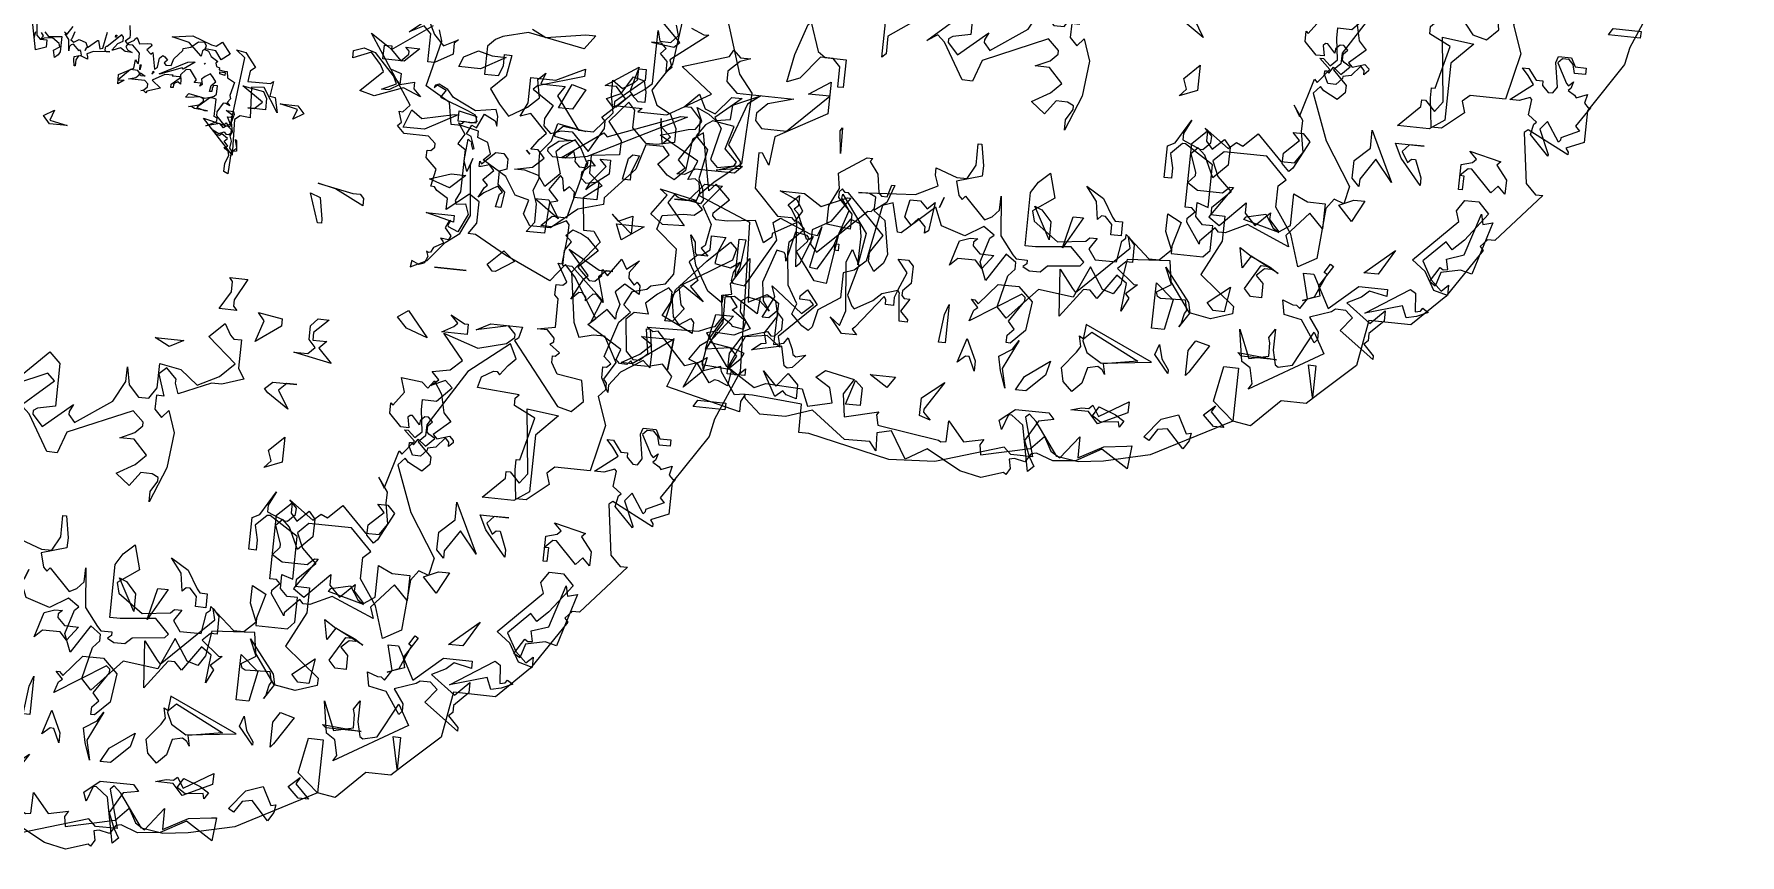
# Model space of a CAD drawing. Header units: metres. Extents: x 329311 to 330425, y 7396637 to 7397287.
# Drawn here: x 329859.394 to 329862.102, y 7397020.486 to 7397021.789 of the extents above; entities that cross this region are included whole.
import ezdxf

# ---------------------------------------------------------------- set-up
doc = ezdxf.new("R2010")
doc.units = ezdxf.units.M
doc.linetypes.add('CACHE2', pattern=[4.7625, 3.175, -1.5875])
doc.layers.get('0').update_dxf_attribs({"lineweight": 18})
for name, color, linetype, lineweight in [('ARBRE', 251, 'Continuous', 13), ('AXES+POTEAUX', 6, 'CACHE2', 13), ('PA6_TEXTO', 3, 'Continuous', 18)]:
    doc.layers.add(name, color=color, linetype=linetype, lineweight=lineweight)
doc.layers.add('VEGETAIS', color=3, linetype='Continuous')
doc.styles.add('200 Médio', font='arial.ttf', dxfattribs={"height": 0.75})
doc.styles.add('ARIAL', font='ARIAL', dxfattribs={"height": 0.2})
doc.dimstyles.new('AQ250', dxfattribs={"dimscale": 10, "dimtxt": 0.05, "dimasz": 0.03, "dimexe": 0.03, "dimexo": 0.025, "dimgap": 0.025, "dimtad": 1, "dimzin": 0, "dimdsep": 46, "dimtxsty": 'ARIAL', "dimblk": 'ARCHTICK', "dimcen": 0.09, "dimdle": 0.03, "dimclrt": 7, "dimadec": 0, "dimazin": 0, "dimtfac": 1, "dimtix": 1, "dimtmove": 2, "dimatfit": 3, "dimldrblk": 'OPEN90', "dimfxl": 1, "dimtvp": 1, "dimtolj": 1, "dimtzin": 0, "dimarcsym": 0})

# ---------------------------------------------------------------- blocks, each defined once
blk = doc.blocks.new('_ArchTick')
at = {"color": 0, "linetype": 'ByBlock', "const_width": 0.15}
blk.add_lwpolyline([(-0.5, -0.5), (0.5, 0.5)], dxfattribs=at)
blk = doc.blocks.new('*D15')
at = {"layer": 'Defpoints', "color": 0, "transparency": 16777216}
for p in [(329810.4416, 7397026.3875), (329868.8226, 7397007.3763), (329868.3823, 7397006.0244)]:
    blk.add_point(p, dxfattribs=at)
at = {"layer": 'PA6_TEXTO', "color": 0, "lineweight": -2, "transparency": 16777216}
for p, q in [((329810.3642, 7397026.1498), (329809.9085, 7397024.7504)), ((329809.7161, 7397025.1286), (329868.6676, 7397005.9315)), ((329868.7452, 7397007.1386), (329868.2895, 7397005.7392))]:
    blk.add_line(p, q, dxfattribs=at)
at = {"layer": 'PA6_TEXTO', "color": 0, "lineweight": -2, "transparency": 16777216, "xscale": 0.3, "yscale": 0.3, "zscale": 0.3}
for p, rotation in [((329810.0014, 7397025.0357), 161.9626347684521), ((329868.3823, 7397006.0244), 341.9626347684521)]:
    blk.add_blockref('_ArchTick', p, dxfattribs=dict(at, rotation=rotation))
at = {"layer": 'PA6_TEXTO', "color": 7, "transparency": 16777216, "insert": (329839.3878, 7397016.1319), "char_height": 0.75, "attachment_point": 5, "rotation": 341.9626, "style": '200 Médio'}
blk.add_mtext('\\A1;61.40', dxfattribs=at)
blk = doc.blocks.new('_Open90')
at = {"color": 0, "linetype": 'ByBlock', "lineweight": -2}
for p, q in [((-0.5, 0.5), (0, 0)), ((0, 0), (-1, 0)), ((0, 0), (-0.5, -0.5))]:
    blk.add_line(p, q, dxfattribs=at)
blk = doc.blocks.new('WMF26', base_point=(0, 0.001))
at = {"color": 85}
blk.add_lwpolyline([(12.736, -3.99), (12.911, -4.514), (13.05, -4.688), (13.02, -5.387), (12.772, -5.598), (12.635, -5.737), (13.158, -5.948), (13.223, -7.418), (13.02, -7.905), (12.984, -8.079), (12.671, -8.567), (12.671, -8.88), (12.496, -8.953), (12.525, -8.989), (12.525, -9.018), (12.111, -8.814), (12.074, -8.844), (12.147, -9.338), (12.248, -9.44), (12.321, -9.44), (11.899, -9.928), (11.827, -9.928), (11.761, -10.001), (11.797, -10.037), (11.477, -10.524), (11.165, -10.838), (10.75, -10.838), (10.678, -11.289), (10.328, -11.61), (10.226, -11.711), (9.979, -11.711), (9.703, -11.987), (9.527, -11.958), (8.756, -12.373), (8.305, -12.482), (8.058, -12.512), (7.846, -12.482), (7.607, -12.162), (7.534, -12.097), (7.498, -12.133), (7.607, -12.512), (7.395, -12.512), (7.323, -12.446), (6.661, -12.657), (6.209, -12.686), (5.402, -12.512), (5.301, -12.512), (5.301, -12.234), (4.812, -12.198), (4.74, -12.198), (4.703, -12.272), (4.703, -12.373), (3.968, -12.198), (4.005, -12.097), (3.903, -11.987), (3.764, -12.025), (3.619, -12.025), (3.59, -11.987), (3.553, -12.025), (3.481, -12.025), (3.445, -11.987), (3.481, -11.885), (3.132, -11.675), (3.204, -11.61), (2.957, -11.223), (2.854, -11.114), (2.717, -11.289), (2.258, -11.085), (1.945, -10.911), (1.873, -10.911), (1.945, -10.802), (1.945, -10.59), (1.843, -10.524), (1.633, -10.699), (1.633, -10.59), (1.523, -10.524), (1.494, -10.488), (1.458, -10.488), (1.494, -10.315), (1.385, -10.212), (1.385, -10.139), (1.422, -10.139), (1.458, -10.103), (1.458, -10.067), (1.385, -10.001), (1.145, -10.001), (1.072, -9.928), (1.108, -9.892), (1.072, -9.789), (1.108, -9.789), (1.175, -9.717), (0.724, -9.055), (0.897, -9.164), (0.934, -9.193), (1.32, -8.917)], dxfattribs=at)
at = {"color": 106}
for points in [[(12.396, -4.113), (12.522, -4.166), (12.57, -4.166), (12.217, -4.445), (12.243, -4.518), (12.191, -4.571), (12.191, -4.466), (12.117, -4.392), (12.169, -4.339), (12.117, -4.292), (12.017, -4.292), (12.243, -4.318), (12.295, -4.266), (12.091, -4.066)], [(6.253, -4.328), (6.049, -4.438), (5.976, -4.54), (6.013, -4.853), (6.049, -4.889), (6.116, -4.889), (6.116, -4.961), (6.013, -4.998), (5.904, -4.474), (5.802, -4.364), (5.729, -4.364), (5.701, -4.503), (5.664, -4.54), (5.627, -4.438), (5.874, -4.262), (6.224, -4.299), (6.253, -4.328), (6.253, -4.328)], [(9.993, -4.54), (10.132, -4.466), (10.095, -4.503), (10.095, -4.612), (9.92, -4.713), (9.855, -4.713), (9.855, -4.438), (9.783, -4.364), (9.644, -4.438), (9.819, -4.292), (9.891, -4.438), (9.993, -4.54), (9.993, -4.54)], [(9.607, -4.961), (9.746, -4.925), (9.746, -4.99), (9.819, -5.063), (9.644, -4.99), (9.368, -5.1), (9.221, -5.063), (9.433, -4.853), (9.397, -4.786), (9.295, -4.677), (9.12, -4.75), (9.12, -4.677), (9.221, -4.641), (9.331, -4.677), (9.607, -4.961), (9.607, -4.961)], [(12.016, -4.786), (12.016, -4.889), (11.951, -4.889), (11.877, -4.823), (11.74, -4.961), (11.703, -4.961), (11.638, -4.889), (11.776, -4.823), (11.877, -4.648), (11.987, -4.677), (12.016, -4.786), (12.016, -4.786)], [(7.728, -4.768), (7.774, -4.778), (7.831, -4.732), (7.918, -4.84), (7.838, -4.904), (7.775, -4.824), (7.672, -4.813), (7.644, -4.837), (7.639, -4.888), (7.506, -4.77), (7.334, -4.732), (7.534, -4.701), (7.728, -4.768), (7.728, -4.768)], [(8.18, -4.945), (8.13, -4.986), (8.12, -5.088), (8.343, -5.086), (8.371, -5.063), (8.35, -5.21), (8.401, -5.216), (8.437, -5.365), (8.285, -5.132), (8.161, -5.139), (8.18, -5.441), (8.078, -5.431), (8.027, -5.472), (8.042, -5.825), (7.725, -5.492), (7.943, -5.54), (7.994, -5.546), (8.066, -4.861), (7.975, -4.793), (8.071, -4.809), (8.18, -4.945), (8.18, -4.945)], [(9.607, -4.961), (9.505, -5.027), (9.433, -5.027), (9.571, -4.961), (9.505, -4.823), (9.607, -4.853), (9.607, -4.961), (9.607, -4.961)], [(11.317, -5.027), (11.179, -5.027), (11.288, -4.786), (11.426, -4.823), (11.317, -5.027), (11.317, -5.027)], [(12.714, -4.925), (12.86, -4.75), (12.962, -4.75), (12.714, -4.961), (12.787, -5.063), (12.714, -5.376), (12.787, -5.449), (12.962, -5.412), (13.035, -5.412), (12.962, -5.485), (12.576, -5.485), (12.475, -5.551), (12.402, -5.551), (12.475, -5.485), (12.402, -5.412), (12.576, -5.136), (12.576, -4.998), (12.475, -4.889), (12.402, -4.889), (12.54, -4.75), (12.612, -4.889), (12.714, -4.925), (12.714, -4.925)], [(10.21, -6.459), (10.342, -6.354), (10.428, -6.168), (10.378, -5.675), (10.394, -5.609), (10.347, -5.742), (10.31, -5.64), (10.327, -5.427), (10.38, -5.464), (10.362, -5.47), (10.38, -5.519), (10.398, -5.512), (10.356, -5.397), (10.308, -5.375), (10.35, -5.285), (10.397, -5.306), (10.461, -5.167), (10.575, -5.221), (10.594, -5.27), (10.595, -5.174), (10.57, -5.108), (10.372, -5.141), (10.143, -5.035), (10.08, -4.962), (9.989, -4.92), (9.955, -4.933), (9.943, -4.957), (9.972, -4.927), (10.063, -4.969), (10.016, -5.045), (10.301, -5.151), (10.371, -5.18), (10.395, -5.247), (10.343, -5.267), (10.265, -5.26), (10.253, -5.28), (10.235, -5.287), (10.217, -5.278), (10.29, -5.381), (10.231, -5.478), (10.309, -5.529), (10.307, -5.947), (10.265, -6.037), (10.278, -6.072), (10.368, -6.059), (10.405, -6.161), (10.322, -6.342), (10.227, -6.302), (10.221, -6.284), (10.243, -6.237), (10.226, -6.243), (10.196, -6.313), (10.259, -6.386), (10.238, -6.428), (10.161, -6.421), (10.186, -6.447), (10.193, -6.465), (10.1, -6.519), (10.078, -6.567), (10.061, -6.573), (10.037, -6.563), (10.054, -6.611), (10.025, -6.681), (9.976, -6.699), (9.904, -6.666), (9.892, -6.731), (10.054, -6.652), (10.21, -6.459), (10.21, -6.459)], [(8.32, -5.237), (8.32, -5.347), (8.145, -5.347), (8.21, -5.347), (8.283, -5.275), (8.073, -5.136), (8.283, -5.172), (8.32, -5.237), (8.32, -5.237)], [(12.3, -5.201), (12.227, -5.275), (12.191, -5.027), (12.191, -5.1), (12.3, -5.201), (12.3, -5.201)], [(8.698, -5.347), (8.596, -5.412), (8.632, -5.311), (8.458, -5.275), (8.632, -5.275), (8.698, -5.347), (8.698, -5.347)], [(11.74, -5.623), (11.565, -5.762), (11.529, -5.799), (11.565, -5.725), (11.703, -5.551), (11.638, -5.485), (11.74, -5.485), (11.74, -5.623), (11.74, -5.623)], [(11.951, -5.587), (11.951, -5.659), (11.877, -5.659), (11.913, -5.449), (11.951, -5.412), (12.016, -5.412), (11.951, -5.587), (11.951, -5.587)], [(12.686, -5.835), (12.787, -6.009), (12.751, -6.22), (12.714, -6.25), (12.787, -6.322), (12.686, -6.322), (12.612, -6.395), (12.714, -6.57), (12.649, -6.635), (12.787, -6.773), (12.576, -6.635), (12.475, -6.744), (12.511, -6.949), (12.576, -7.021), (12.686, -6.949), (12.714, -6.985), (12.714, -7.094), (12.402, -6.949), (12.475, -6.81), (12.475, -6.708), (12.439, -6.671), (12.336, -6.744), (12.227, -6.846), (12.263, -6.949), (12.125, -6.949), (12.053, -7.021), (12.089, -7.333), (12.161, -7.407), (12.227, -7.407), (12.3, -7.333), (12.263, -7.094), (12.3, -7.094), (12.336, -7.333), (12.336, -7.472), (12.263, -7.407), (12.053, -7.545), (11.951, -7.683), (11.951, -7.756), (11.877, -7.617), (11.877, -7.509), (11.913, -7.509), (11.951, -7.472), (11.877, -7.407), (11.987, -7.057), (12.089, -6.949), (12.016, -6.882), (12.089, -6.744), (12.227, -6.708), (12.263, -6.671), (12.402, -6.635), (12.475, -6.534), (12.475, -6.286), (12.263, -6.111), (12.3, -5.972), (12.511, -5.936), (12.612, -5.936), (12.686, -5.871), (12.612, -5.799), (12.402, -5.799), (12.54, -5.799), (12.686, -5.623), (12.86, -5.623), (12.686, -5.835), (12.686, -5.835)], [(9.331, -6.074), (9.368, -6.111), (9.368, -6.184), (9.084, -6.046), (8.909, -6.009), (9.259, -6.074), (9.331, -6.074), (9.331, -6.074)], [(11.288, -6.111), (11.041, -5.936), (11.179, -5.936), (11.288, -6.111), (11.288, -6.111)], [(12.016, -6.009), (12.016, -6.184), (11.812, -6.009), (11.877, -6.074), (12.016, -6.009), (12.016, -6.009)], [(8.982, -6.358), (8.982, -6.395), (8.945, -6.395), (8.844, -6.111), (8.945, -6.148), (8.982, -6.358), (8.982, -6.358)], [(10.27, -6.25), (9.993, -6.184), (10.27, -6.184), (10.27, -6.25), (10.27, -6.25)], [(13.142, -6.124), (13.112, -6.4), (13.076, -6.502), (13.076, -6.124), (13.142, -6.124), (13.142, -6.124)], [(10.729, -6.689), (10.697, -6.689), (10.642, -6.627), (10.79, -6.478), (10.907, -6.572), (10.729, -6.689), (10.729, -6.689)], [(11.877, -6.57), (11.812, -6.57), (11.74, -6.635), (11.812, -6.882), (11.74, -6.81), (11.703, -6.81), (11.638, -6.882), (11.638, -6.846), (11.601, -6.81), (11.565, -6.81), (11.493, -6.882), (11.601, -6.671), (11.638, -6.635), (11.426, -6.395), (11.74, -6.57), (11.877, -6.57), (11.877, -6.57)], [(10.132, -6.708), (10.444, -6.708), (10.132, -6.708), (10.132, -6.708)], [(8.21, -7.232), (8.21, -7.297), (8.246, -7.333), (8.073, -7.333), (8.174, -7.159), (8.174, -7.057), (8.145, -7.021), (8.32, -7.021), (8.21, -7.232), (8.21, -7.232)], [(12.89, -7.159), (13.136, -7.195), (13.238, -7.232), (13.209, -7.297), (13.1, -7.407), (13.173, -7.268), (13.1, -7.195), (12.86, -7.232), (12.926, -6.882), (13.1, -6.882), (12.89, -7.159), (12.89, -7.159)], [(9.92, -7.333), (9.819, -7.232), (9.92, -7.159), (10.132, -7.407), (9.92, -7.333), (9.92, -7.333)], [(10.517, -7.232), (10.517, -7.333), (10.27, -7.333), (10.379, -7.268), (10.415, -7.232), (10.342, -7.159), (10.481, -7.232), (10.517, -7.232), (10.517, -7.232)], [(12.54, -7.159), (12.511, -7.472), (12.54, -7.159), (12.54, -7.159)], [(8.698, -7.443), (8.458, -7.617), (8.524, -7.407), (8.458, -7.333), (8.698, -7.37), (8.698, -7.443), (8.698, -7.443)], [(9.018, -7.472), (9.018, -7.545), (9.156, -7.545), (9.084, -7.617), (9.221, -7.756), (8.844, -7.683), (8.982, -7.683), (9.047, -7.617), (8.982, -7.545), (8.982, -7.407), (9.047, -7.333), (9.156, -7.333), (9.018, -7.472), (9.018, -7.472)], [(8.246, -7.617), (8.32, -7.617), (8.32, -7.894), (8.385, -7.996), (8.174, -8.068), (8.073, -8.068), (7.759, -8.208), (7.723, -8.105), (7.723, -8.068), (7.621, -7.967), (7.548, -8.032), (7.621, -8.244), (7.548, -8.244), (7.548, -8.381), (7.621, -8.455), (7.686, -8.381), (7.759, -8.592), (7.723, -8.942), (7.585, -9.291), (7.585, -9.19), (7.65, -9.08), (7.65, -9.044), (7.585, -9.014), (7.476, -9.014), (7.374, -9.153), (7.235, -9.044), (7.41, -8.942), (7.512, -8.84), (7.374, -8.695), (7.235, -8.695), (7.374, -8.629), (7.447, -8.556), (7.447, -8.52), (7.337, -8.418), (6.712, -8.695), (6.639, -8.906), (6.537, -8.906), (6.326, -8.556), (6.253, -8.491), (6.152, -8.556), (6.537, -8.208), (6.464, -8.141), (6.152, -8.28), (5.766, -8.556), (5.766, -8.731), (5.729, -8.767), (5.729, -8.208)], [(6.013, -8.381), (6.464, -7.93), (6.573, -8.032), (6.573, -8.455), (6.399, -8.491), (6.362, -8.52), (6.362, -8.556), (6.464, -8.665), (6.748, -8.418), (6.712, -8.491), (6.712, -8.52), (6.777, -8.592), (7.127, -8.345), (7.235, -8.141), (7.235, -7.996), (7.272, -8.171), (7.374, -8.28), (7.476, -8.28), (7.548, -8.171), (7.548, -7.93), (7.759, -7.967), (7.934, -8.105), (8.145, -7.996), (8.283, -7.858), (7.999, -7.617), (8.145, -7.472), (8.21, -7.581), (8.246, -7.617), (8.246, -7.617)], [(7.621, -7.756), (7.476, -7.683), (7.759, -7.683), (7.621, -7.756), (7.621, -7.756)], [(10.189, -7.898), (10.248, -7.818), (10.328, -7.94), (10.37, -8.12), (10.45, -8.201), (10.29, -8.344), (10.328, -8.381), (10.45, -8.344), (10.492, -8.381), (10.492, -8.403), (10.45, -8.445), (10.45, -8.403), (10.412, -8.365), (10.328, -8.465), (10.248, -8.483), (10.248, -8.503), (10.189, -8.567), (10.109, -8.567), (10.067, -8.483), (10.067, -8.445), (10.087, -8.445), (10.109, -8.465), (10.147, -8.403), (10.227, -8.465), (10.311, -8.381), (10.248, -8.344), (10.227, -8.323), (10.227, -8.264), (10.269, -8.222), (10.227, -8.18), (10.189, -8.18), (10.147, -8.222), (10.147, -8.264), (10.067, -8.18), (10.045, -8.18), (10.025, -8.201), (10.045, -8.302), (9.965, -8.302), (9.844, -8.18), (9.844, -8.078), (9.865, -8.1), (9.965, -7.961), (9.923, -7.818), (10.125, -7.84), (10.189, -7.898), (10.189, -7.898)], [(13.112, -7.805), (12.798, -7.805), (12.836, -7.739), (13.112, -7.739), (13.112, -7.805), (13.112, -7.805)], [(8.808, -7.996), (8.734, -8.068), (8.844, -8.244), (8.632, -8.105), (8.596, -8.068), (8.669, -7.996), (8.909, -7.996), (8.808, -7.996), (8.808, -7.996)], [(11.288, -8.244), (11.288, -8.804), (11.143, -8.906), (10.83, -8.906), (11.041, -8.695), (11.041, -8.629), (11.078, -8.629), (11.179, -8.731), (11.252, -8.629), (11.179, -7.996), (11.493, -8.032), (11.288, -8.244), (11.288, -8.244)], [(12.506, -8.152), (12.613, -8.152), (12.613, -8.215), (12.506, -8.215), (12.484, -8.129), (12.439, -8.085), (12.375, -8.085), (12.331, -8.129), (12.439, -8.322), (12.461, -8.344), (12.506, -8.3), (12.484, -8.367), (12.461, -8.39), (12.528, -8.429), (12.546, -8.451), (12.653, -8.407), (12.635, -8.497), (12.675, -8.536), (12.698, -8.536), (12.568, -8.729), (12.613, -8.773), (12.439, -8.858), (12.439, -8.881), (12.421, -8.903), (12.291, -8.712), (12.224, -8.796), (12.331, -9.033), (12.331, -9.051), (12.139, -8.858), (12.161, -8.751), (12.184, -8.729), (12.099, -8.666), (12.117, -8.514), (12.099, -8.497), (11.992, -8.536), (11.902, -8.536), (12.117, -8.367), (12.054, -8.283), (11.992, -8.215), (12.054, -8.215), (12.139, -8.322), (12.206, -8.322), (12.206, -8.367), (12.268, -8.429), (12.314, -8.429), (12.353, -8.367), (12.314, -8.129), (12.331, -8.067), (12.461, -8.067), (12.506, -8.152), (12.506, -8.152)], [(5.177, -8.829), (5.382, -8.829), (5.382, -9.103), (5.329, -9.103), (5.329, -8.903), (5.256, -8.829), (5.129, -8.829), (4.951, -9.056), (4.825, -9.103), (4.877, -8.829), (4.977, -8.524), (5.003, -8.497), (5.103, -8.777), (5.177, -8.829), (5.177, -8.829)], [(8.669, -8.84), (8.734, -8.767), (8.698, -8.665), (8.844, -8.52), (8.844, -8.767), (8.669, -8.84), (8.669, -8.84)], [(10.655, -9.255), (10.517, -9.466), (10.517, -9.539), (10.444, -9.466), (10.444, -9.291), (10.59, -9.153), (10.59, -8.978), (10.83, -9.466), (10.655, -9.255), (10.655, -9.255)], [(0.934, -9.193), (1.036, -9.294), (1.108, -9.222), (1.108, -9.193), (1.072, -9.157), (1.211, -9.157), (1.072, -9.294), (0.861, -9.294), (0.861, -9.157), (0.934, -9.157), (0.934, -9.193), (0.934, -9.193)], [(2.062, -9.153), (1.822, -9.291), (1.611, -9.291), (1.647, -9.19), (1.786, -9.117), (1.923, -9.153), (2.062, -9.153), (2.062, -9.153)], [(9.047, -9.327), (9.156, -9.219), (9.221, -9.291), (9.221, -9.466), (9.084, -9.604), (8.982, -9.393), (8.909, -9.327), (8.844, -9.393), (8.909, -9.568), (8.909, -9.604), (8.844, -9.677), (8.945, -9.742), (9.192, -9.742), (9.259, -9.677), (9.295, -9.677), (9.084, -9.99), (9.192, -10.063), (9.433, -9.815), (9.433, -9.918), (9.542, -10.026), (9.68, -9.888), (9.68, -9.954), (9.783, -10.063), (9.891, -9.99), (9.891, -9.677), (10.03, -9.742), (10.204, -9.742), (10.204, -9.99), (10.066, -9.851), (9.855, -10.091), (9.891, -10.201), (9.469, -10.026), (9.259, -10.128), (9.192, -10.128), (9.156, -10.091), (9.018, -10.237), (9.018, -10.266), (8.873, -10.063), (8.873, -10.026), (8.945, -9.954), (8.909, -9.918), (8.844, -9.918), (8.844, -9.291), (8.982, -9.153), (8.982, -9.255), (9.047, -9.327), (9.047, -9.327)], [(9.993, -9.153), (9.855, -9.429), (9.819, -9.466), (9.746, -9.393), (9.746, -9.291), (9.891, -9.153), (9.819, -9.08), (9.92, -9.08), (9.993, -9.153), (9.993, -9.153)], [(10.968, -9.08), (10.902, -9.153), (10.968, -9.255), (11.004, -9.219), (11.041, -9.219), (11.114, -9.393), (11.114, -9.466), (10.902, -9.219), (10.83, -9.08), (11.114, -9.08), (10.968, -9.08), (10.968, -9.08)], [(11.841, -9.19), (11.951, -9.327), (11.951, -9.466), (11.877, -9.393), (11.812, -9.466), (11.601, -9.255), (11.565, -9.255), (11.493, -9.327), (11.529, -9.327), (11.529, -9.466), (11.493, -9.466), (11.493, -9.219), (11.601, -9.19), (11.638, -9.153), (11.565, -9.08), (11.877, -9.153), (11.841, -9.19), (11.841, -9.19)], [(3.633, -10.533), (3.775, -10.331), (3.699, -10.277), (4.067, -10.355), (4.091, -10.276), (4.074, -10.175), (4.032, -10.146), (3.96, -10.159), (4.038, -9.968), (3.646, -9.755), (3.912, -9.672), (3.984, -9.66), (4.036, -9.577), (3.977, -9.446), (4.097, -9.5), (4.173, -9.554), (4.316, -9.528), (4.322, -9.387), (4.588, -9.267), (4.464, -9.362), (4.322, -9.778), (4.452, -9.933), (4.464, -9.998), (4.227, -10.039), (4.394, -9.98), (4.417, -9.94), (4.293, -9.82), (4.357, -9.595), (4.144, -9.559), (4.078, -9.606), (3.996, -9.724), (4.121, -9.85), (4.067, -10.14), (4.113, -10.235), (4.131, -10.343), (4.109, -10.384), (3.889, -10.348), (3.847, -10.319), (3.787, -10.403), (3.973, -10.614), (3.759, -10.622), (3.633, -10.533), (3.633, -10.533)], [(5.417, -9.495), (5.424, -9.747), (5.398, -9.527), (5.417, -9.495), (5.417, -9.495)], [(10.481, -9.888), (10.342, -9.742), (10.481, -9.677), (10.59, -9.677), (10.481, -9.888), (10.481, -9.888)], [(11.812, -9.677), (11.601, -9.954), (11.493, -10.063), (11.426, -9.99), (11.216, -10.201), (11.317, -10.376), (11.426, -10.478), (11.493, -10.412), (11.493, -10.514), (11.354, -10.478), (11.252, -10.302), (11.114, -10.201), (11.529, -9.779), (11.493, -9.677), (11.565, -9.568), (11.703, -9.568), (11.812, -9.677), (11.812, -9.677)], [(11.394, -10.246), (11.425, -10.266), (11.471, -10.26), (11.447, -10.16), (11.614, -10.1), (11.742, -9.684), (11.766, -9.783), (11.86, -9.756), (11.708, -10.278), (11.596, -10.252), (11.406, -10.296), (11.364, -10.434), (11.302, -10.396), (11.394, -10.246), (11.394, -10.246)], [(1.616, -9.763), (1.652, -9.763), (1.34, -9.938), (1.128, -9.938), (1.194, -9.763), (1.303, -9.835), (1.616, -9.763), (1.616, -9.763)], [(2.688, -9.768), (2.615, -9.846), (2.615, -9.872), (2.74, -9.895), (2.814, -9.895), (2.662, -9.921), (2.562, -9.999), (2.562, -10.021), (2.615, -10.072), (2.74, -10.072), (2.814, -9.999), (2.84, -10.072), (2.84, -10.099), (2.887, -10.147), (2.941, -10.147), (2.967, -10.125), (2.967, -10.072), (2.993, -10.072), (3.041, -10.125), (2.993, -10.125), (2.914, -10.198), (2.914, -10.251), (2.967, -10.298), (3.093, -10.273), (3.093, -10.451), (2.866, -10.451), (2.866, -10.399), (2.814, -10.352), (2.761, -10.399), (2.74, -10.273), (2.714, -10.251), (2.615, -10.399), (2.714, -10.504), (2.635, -10.524), (2.615, -10.83), (2.435, -10.83), (2.509, -10.73), (2.509, -10.551), (2.462, -10.425), (2.509, -10.298), (2.489, -10.125), (2.489, -10.046), (2.589, -9.921), (2.635, -9.746), (2.914, -9.794), (2.688, -9.768), (2.688, -9.768)], [(5.721, -9.795), (5.808, -9.913), (5.838, -10.092), (5.869, -10.123), (5.925, -10.123), (5.956, -10.006), (5.986, -10.006), (5.925, -10.179), (5.808, -10.271), (5.925, -10.358), (5.986, -10.686), (5.956, -10.773), (5.869, -10.865), (5.808, -10.773), (5.808, -10.686), (5.925, -10.506), (5.541, -10.123), (5.51, -10.123), (5.479, -10.092), (5.449, -10.123), (5.449, -10.179), (5.597, -10.328), (5.597, -10.476), (5.362, -10.451), (5.362, -10.271), (5.449, -10.092), (5.424, -9.944), (5.69, -9.764), (5.746, -9.764), (5.721, -9.795), (5.721, -9.795)], [(8.145, -10.091), (8.174, -10.128), (8.246, -10.128), (8.246, -10.266), (8.145, -10.266), (8.145, -10.165), (8.073, -10.091), (8.036, -10.091), (7.999, -10.128), (7.971, -9.954), (7.861, -9.815), (8.036, -9.918), (8.145, -10.091), (8.145, -10.091)], [(9.638, -9.905), (9.722, -10.034), (9.783, -10.072), (9.429, -9.981), (9.448, -9.951), (9.638, -9.905), (9.638, -9.905)], [(2.184, -10.144), (2.184, -10.244), (2.111, -10.27), (2.111, -10.397), (2.184, -10.471), (2.163, -10.622), (2.111, -10.622), (2.137, -10.496), (2.163, -10.471), (2.111, -10.418), (1.984, -10.496), (1.931, -10.544), (1.984, -10.445), (2.011, -10.418), (1.958, -10.37), (2.058, -10.27), (2.011, -10.218), (1.931, -10.244), (1.911, -10.244), (1.911, -10.192), (1.931, -10.218), (2.058, -10.092), (2.137, -10.092), (2.184, -10.144), (2.184, -10.144)], [(5.03, -10.339), (5.067, -10.376), (5.176, -10.616), (5.206, -10.616), (5.242, -10.586), (5.139, -10.864), (5.103, -10.9), (5.067, -10.441), (5.002, -10.339), (4.965, -10.302), (5.067, -10.201), (5.067, -10.302), (5.03, -10.339), (5.03, -10.339)], [(6.326, -10.201), (6.399, -10.128), (6.362, -10.412), (6.326, -10.441), (6.326, -10.376), (6.253, -10.302), (6.188, -10.376), (6.116, -10.302), (6.152, -10.128), (6.253, -10.128), (6.326, -10.201), (6.326, -10.201)], [(7.548, -10.201), (7.548, -10.376), (7.374, -10.063), (7.447, -10.091), (7.548, -10.201), (7.548, -10.201)], [(7.686, -10.441), (7.759, -10.128), (7.861, -10.128), (7.686, -10.441), (7.686, -10.441)], [(10.655, -10.376), (10.939, -10.128), (10.794, -10.376), (10.655, -10.376), (10.655, -10.376)], [(1.643, -10.483), (1.438, -10.418), (1.643, -10.346), (1.788, -10.346), (1.643, -10.483), (1.643, -10.483)], [(8.385, -10.514), (8.32, -10.514), (8.246, -10.586), (8.422, -10.725), (8.458, -10.725), (8.349, -10.827), (8.385, -10.864), (8.32, -11.001), (8.349, -10.725), (8.246, -10.652), (8.073, -10.9), (7.999, -10.827), (7.934, -10.827), (7.723, -11.111), (7.686, -10.652), (7.825, -10.827), (7.861, -10.864), (8.349, -10.376), (8.32, -10.266), (8.385, -10.339), (8.385, -10.514), (8.385, -10.514)], [(9.537, -10.331), (9.732, -10.417), (9.819, -10.471), (9.537, -10.331), (9.461, -10.454), (9.42, -10.258), (9.537, -10.331), (9.537, -10.331)], [(10.296, -10.432), (10.265, -10.413), (10.319, -10.327), (10.35, -10.346), (10.224, -10.549), (10.247, -10.65), (10.082, -10.71), (10.198, -10.661), (10.296, -10.432), (10.296, -10.432)], [(6.813, -10.478), (6.813, -10.514), (6.886, -10.586), (7.025, -10.586), (6.922, -10.725), (6.85, -10.652), (6.675, -10.652), (6.603, -10.725), (6.675, -10.478), (6.777, -10.441), (6.85, -10.441), (6.813, -10.478), (6.813, -10.478)], [(8.923, -11.063), (8.945, -10.957), (8.964, -10.926), (8.94, -10.826), (8.694, -10.836), (8.664, -10.818), (8.648, -10.774), (8.787, -10.687), (8.716, -10.524), (8.972, -10.846), (8.996, -10.945), (8.903, -11.093), (8.923, -11.063), (8.923, -11.063)], [(9.746, -10.441), (9.68, -10.441), (9.607, -10.514), (9.68, -10.586), (9.68, -10.725), (9.571, -10.725), (9.505, -10.652), (9.644, -10.412), (9.717, -10.412), (9.746, -10.441), (9.746, -10.441)], [(10.342, -10.762), (10.619, -10.514), (10.902, -10.514), (10.902, -10.586), (10.728, -10.55), (10.655, -10.616), (10.517, -10.688), (10.765, -10.864), (10.902, -10.725), (10.902, -10.827), (10.765, -10.965), (10.765, -11.037), (10.728, -11.074), (10.83, -11.177), (10.83, -11.213), (10.481, -10.965), (10.59, -10.827), (10.517, -10.762), (10.415, -10.762), (10.379, -10.79), (10.168, -10.864), (10.27, -11.001), (10.27, -11.074), (10.24, -11.111), (10.095, -10.9), (9.92, -10.864), (9.891, -10.725), (9.993, -10.762), (10.03, -10.762), (10.066, -10.79), (10.132, -10.688), (10.066, -10.441), (10.168, -10.441), (10.342, -10.762), (10.342, -10.762)], [(11.18, -10.524), (11.196, -10.706), (11.246, -10.694), (11.265, -10.663), (11.321, -10.697), (11.212, -10.75), (11.112, -10.774), (11.064, -10.658), (10.704, -10.77), (11.125, -10.491), (11.18, -10.524), (11.18, -10.524)], [(3.37, -10.814), (3.308, -10.665), (3.581, -10.665), (3.37, -10.814), (3.37, -10.814)], [(5.638, -11.125), (5.691, -11.225), (5.717, -11.251), (5.89, -11.151), (5.969, -11.072), (6.122, -11.024), (6.195, -10.846), (6.096, -10.72), (6.195, -10.72), (6.248, -10.773), (6.248, -10.946), (6.169, -11.024), (6.169, -11.072), (6.195, -11.098), (6.248, -11.098), (6.169, -11.225), (6.248, -11.303), (6.248, -11.325), (6.169, -11.325), (6.143, -11.072), (6.143, -11.051), (6.122, -11.024), (6.096, -11.098), (6.096, -11.177), (6.016, -11.177), (6.016, -11.125), (5.995, -11.098), (5.743, -11.429), (5.717, -11.451), (5.764, -11.503), (5.617, -11.503), (5.511, -11.377), (5.491, -11.351), (5.59, -11.429), (5.638, -11.277), (5.59, -10.799), (5.638, -10.672), (5.717, -10.82), (5.638, -11.125), (5.638, -11.125)], [(8.763, -11.133), (8.639, -11.133), (8.639, -10.687), (8.819, -10.836), (8.763, -11.133), (8.763, -11.133)], [(9.221, -10.9), (9.156, -10.827), (9.368, -10.652), (9.331, -10.9), (9.221, -10.9), (9.221, -10.9)], [(3.039, -10.829), (3.157, -10.947), (2.977, -11.125), (3.101, -11.244), (3.157, -11.244), (3.218, -11.182), (3.218, -11.125), (3.274, -11.182), (3.398, -11.002), (3.454, -11.095), (3.571, -11.002), (3.484, -11.125), (3.484, -11.182), (3.546, -11.244), (3.571, -11.213), (3.602, -11.244), (3.602, -11.33), (3.454, -11.244), (3.367, -11.33), (3.423, -11.447), (3.398, -11.54), (3.398, -11.596), (3.305, -11.509), (3.157, -11.658), (3.249, -11.423), (2.921, -11.125), (2.828, -11.125), (2.828, -10.977), (2.89, -10.885), (2.828, -10.829), (2.89, -10.767), (2.977, -10.799), (3.039, -10.829), (3.039, -10.829)], [(3.714, -11.642), (4.219, -11.629), (4.338, -11.574), (4.378, -11.564), (4.436, -11.471), (4.41, -11.251), (4.506, -11.233), (4.482, -11.132), (4.647, -10.867), (4.673, -11.293), (4.853, -11.199), (4.97, -11.271), (4.965, -11.68), (5.066, -11.657), (5.1, -11.601), (5.152, -11.709), (5.164, -11.759), (5.196, -11.778), (5.29, -11.751), (5.172, -11.885), (5.123, -11.896), (5.091, -11.877), (5.047, -11.687), (4.756, -11.755), (4.845, -11.682), (4.891, -11.676), (4.867, -11.577), (4.978, -11.396), (4.945, -11.256), (4.883, -11.219), (4.788, -11.236), (4.773, -11.397), (4.537, -11.252), (4.441, -11.27), (4.448, -11.521), (4.394, -11.609), (4.3, -11.636), (4.524, -11.936), (4.821, -12.121), (4.931, -12.069), (5.289, -12.085), (5.359, -12.248), (5.599, -12.191), (5.56, -12.047), (5.412, -11.955), (5.5, -11.881), (5.789, -11.94), (5.697, -12.089), (5.729, -12.314), (6.063, -12.23), (6.043, -12.26), (6.067, -12.36), (6.675, -12.445), (6.699, -12.46), (6.749, -12.449), (6.754, -12.246), (6.92, -12.435), (7.117, -12.393), (7.082, -12.449), (7.099, -12.546), (7.58, -12.432), (7.703, -12.302), (7.782, -12.437), (7.875, -12.495), (8.05, -12.268), (8.05, -12.475), (8.294, -12.342), (8.519, -12.31), (8.566, -12.304), (8.545, -12.533), (8.278, -12.367), (8.031, -12.505), (7.81, -12.531), (7.642, -12.471), (7.593, -12.482), (7.539, -12.569), (7.433, -12.546), (7.383, -12.558), (7.403, -12.648), (7.365, -12.71), (7.341, -12.695), (7.126, -12.766), (6.913, -12.721), (6.571, -12.543), (6.367, -12.665), (6.205, -12.402), (6.064, -12.436), (6.074, -12.613), (6.006, -12.528), (5.754, -12.535), (5.414, -12.282), (5.155, -12.37), (4.903, -12.376), (4.749, -12.239), (4.732, -12.194), (4.636, -12.211), (4.486, -11.999), (4.474, -11.949), (4.309, -12.01), (4.288, -11.918), (4.122, -11.978), (3.826, -11.668), (3.776, -11.68), (3.714, -11.642), (3.714, -11.642)], [(4.478, -10.9), (3.983, -11.213), (4.019, -11.387), (4.056, -11.424), (3.954, -11.561), (3.881, -11.561), (3.954, -11.249), (4.23, -10.936), (4.442, -10.725), (4.507, -10.79), (4.478, -10.9), (4.478, -10.9)], [(7.447, -11.001), (7.41, -11.285), (7.272, -11.424), (7.235, -11.424), (7.235, -11.351), (7.3, -11.285), (7.235, -11.213), (7.374, -11.001), (7.374, -10.965), (7.337, -10.936), (6.85, -11.249), (6.886, -11.139), (6.922, -11.111), (6.85, -11.037), (6.886, -11.037), (6.922, -11.074), (7.097, -10.864), (7.3, -10.864), (7.447, -11.001), (7.447, -11.001)], [(9.641, -11.422), (9.555, -11.368), (9.502, -11.053), (9.62, -11.332), (9.811, -11.287), (9.807, -11.156), (9.794, -11.105), (9.848, -11.018), (9.849, -11.225), (9.882, -11.365), (9.913, -11.384), (10.053, -11.351), (10.231, -11.008), (10.347, -11.208), (9.643, -11.629), (9.676, -11.573), (9.641, -11.422), (9.641, -11.422)], [(5.315, -11.249), (5.278, -11.213), (5.176, -11.213), (5.176, -11.177), (5.242, -11.111), (5.351, -11.249), (5.002, -11.599), (5.03, -11.7), (4.893, -11.599), (4.681, -11.635), (4.543, -11.947), (4.616, -12.013), (4.652, -12.013), (4.718, -11.947), (4.718, -12.013), (4.543, -12.013), (4.543, -11.809), (4.652, -11.635), (4.893, -11.561), (4.929, -11.599), (4.965, -11.599), (5.03, -11.525), (5.03, -11.424), (4.965, -11.351), (4.893, -11.424), (4.827, -11.424), (4.929, -11.213), (4.893, -11.111), (5.206, -11.351), (5.315, -11.249), (5.315, -11.249)], [(6.573, -11.489), (6.603, -11.213), (6.639, -11.111), (6.639, -11.489), (6.573, -11.489), (6.573, -11.489)], [(7.995, -11.166), (7.98, -11.327), (8.033, -11.437), (8.181, -11.528), (8.674, -11.465), (7.995, -11.166), (7.995, -11.166)], [(9.047, -11.525), (9.018, -11.561), (9.018, -11.315), (9.084, -11.213), (9.221, -11.249), (9.047, -11.525), (9.047, -11.525)], [(8.538, -11.471), (8.204, -11.531), (8.227, -11.633), (8.199, -11.591), (8.154, -11.562), (8.053, -11.587), (8.013, -11.741), (7.924, -11.834), (7.831, -11.745), (7.798, -11.609), (7.929, -11.447), (7.967, -11.385), (7.943, -11.284), (7.984, -11.308), (8.061, -11.233), (8.538, -11.471), (8.538, -11.471)], [(8.844, -11.525), (8.844, -11.561), (8.698, -11.387), (8.734, -11.285), (8.77, -11.424), (8.844, -11.525), (8.844, -11.525)], [(9.542, -11.315), (9.505, -11.285), (9.891, -11.315), (9.542, -11.315), (9.542, -11.315)], [(10.28, -11.646), (10.207, -11.332), (10.28, -11.332), (10.28, -11.646), (10.28, -11.646)], [(6.951, -11.736), (6.886, -11.599), (6.85, -11.599), (6.777, -11.664), (6.85, -11.424), (6.951, -11.635), (6.951, -11.736), (6.951, -11.736)], [(7.175, -11.565), (7.303, -11.482), (7.36, -11.389), (7.223, -11.681), (7.268, -11.871), (7.208, -11.706), (7.175, -11.565), (7.175, -11.565)], [(9.382, -11.434), (9.527, -11.434), (9.527, -11.958), (9.317, -11.784), (9.382, -11.434), (9.382, -11.434)], [(7.476, -11.875), (7.374, -11.875), (7.447, -11.736), (7.686, -11.561), (7.65, -11.7), (7.476, -11.875), (7.476, -11.875)], [(3.604, -12.013), (3.496, -12.013), (3.67, -11.911), (3.779, -11.809), (3.67, -11.736), (3.983, -11.736), (3.604, -12.013), (3.604, -12.013)], [(4.128, -12.188), (4.23, -11.947), (4.332, -11.875), (4.303, -12.013), (4.128, -12.188), (4.128, -12.188)], [(6.116, -11.983), (5.94, -11.875), (6.188, -11.875), (6.116, -11.983), (6.116, -11.983)], [(6.5, -12.188), (6.573, -12.26), (6.464, -12.224), (6.464, -12.049), (6.675, -11.875), (6.5, -12.159), (6.5, -12.188), (6.5, -12.188)], [(8.21, -12.123), (8.109, -12.013), (7.934, -12.013), (8.036, -11.983), (8.109, -11.983), (8.145, -11.947), (8.21, -12.049), (8.494, -11.875), (8.494, -11.983), (8.21, -12.123), (8.21, -12.123)], [(9.445, -12.03), (9.343, -12.03), (9.234, -11.927), (9.343, -11.826), (9.307, -11.891), (9.445, -12.03), (9.445, -12.03)], [(5.139, -11.947), (5.242, -12.049), (5.242, -12.188), (5.139, -12.159), (5.103, -12.123), (5.03, -12.188), (4.893, -11.947), (5.03, -12.086), (5.139, -11.947), (5.139, -11.947)], [(5.874, -12.188), (5.729, -12.188), (5.802, -11.947), (5.874, -12.013), (5.874, -12.188), (5.874, -12.188)], [(8.208, -11.955), (8.376, -12.017), (8.463, -12.071), (8.424, -12.132), (8.413, -12.082), (8.237, -12.103), (8.151, -12.049), (8.208, -11.955), (8.208, -11.955)], [(8.824, -12.011), (8.99, -11.951), (9.084, -12.13), (9.134, -12.118), (9.121, -12.195), (9.067, -12.281), (8.898, -12.1), (8.801, -12.118), (8.728, -12.234), (8.673, -12.201), (8.824, -12.011), (8.824, -12.011)], [(7.778, -12.127), (7.63, -12.158), (7.512, -12.362), (7.574, -12.511), (7.63, -12.603), (7.574, -12.659), (7.481, -12.214), (7.363, -12.127), (7.332, -12.127), (7.276, -12.276), (7.246, -12.189), (7.394, -12.066), (7.722, -12.066), (7.778, -12.127), (7.778, -12.127)]]:
    blk.add_lwpolyline(points, dxfattribs=at)
at = {"color": 63}
for points in [[(12.071, -4.761), (12.136, -4.9), (12.274, -4.972), (12.346, -5.11), (12.346, -5.249), (12.173, -5.286), (12.071, -5.286), (11.925, -5.147), (11.925, -4.972), (11.859, -4.9), (11.685, -5.11), (11.823, -5.286), (11.823, -5.423), (11.547, -5.459), (11.547, -5.634), (11.685, -5.744), (11.511, -5.882), (11.547, -6.195), (11.648, -6.195), (11.722, -6.297), (11.474, -6.617), (11.547, -7.104), (11.612, -7.243), (11.75, -7.206), (11.859, -7.206), (11.998, -7.454), (11.895, -7.628), (11.925, -7.664), (11.925, -7.73), (11.859, -7.803), (11.962, -8.079), (11.859, -8.538), (11.511, -8.538), (11.438, -8.603), (11.474, -8.713), (11.263, -8.887), (11.161, -8.887), (11.125, -8.603), (11.125, -8.502), (11.161, -8.502), (11.263, -8.079), (11.052, -7.978), (11.052, -7.905), (11.088, -7.868), (10.673, -7.84), (10.703, -7.73), (10.812, -7.664), (10.848, -7.664), (10.877, -7.694), (10.95, -7.592), (11.023, -7.519), (10.95, -7.381), (10.564, -7.694), (10.216, -8.255), (10.216, -8.363), (10.15, -8.429), (10.288, -8.567), (10.288, -8.641), (10.216, -8.713), (10.077, -8.641), (10.04, -8.603), (9.974, -8.677), (10.15, -9.128), (10.426, -9.55), (10.389, -9.724), (10.288, -9.688), (10.216, -9.789), (10.179, -10.284), (10.004, -10.387), (9.902, -10.073), (9.728, -9.825), (9.728, -9.616), (9.801, -9.55), (9.589, -9.338), (9.167, -9.338), (9.066, -9.44), (9.131, -9.586), (9.277, -9.724), (9.102, -9.9), (9.102, -9.965), (9.24, -9.965), (9.24, -10.212), (9.066, -10.561), (9.415, -10.838), (9.415, -10.911), (9.203, -10.983), (8.993, -10.947), (8.782, -10.663), (8.752, -10.459), (8.33, -10.488), (8.294, -10.736), (8.228, -10.838), (8.12, -10.808), (7.981, -10.598), (7.843, -10.911), (7.494, -10.874), (7.21, -11.187), (7.109, -11.085), (7.181, -10.772), (7.246, -10.699), (7.246, -10.634), (7.145, -10.561), (6.969, -10.838), (6.897, -10.663), (6.969, -10.423), (7.006, -10.387), (6.897, -10.315), (6.722, -10.423), (6.482, -10.351), (6.41, -10.175), (6.097, -10.459), (6.06, -10.459), (5.987, -10.175), (5.886, -10.212), (5.784, -10.772), (5.675, -10.874), (5.572, -10.911), (5.572, -11.158), (5.362, -11.296), (5.325, -11.47), (5.289, -11.507), (5.224, -11.47), (5.114, -11.362), (5.151, -11.26), (5.049, -11.085), (5.012, -10.772), (5.012, -10.663), (5.151, -10.524), (5.085, -10.459), (4.838, -10.598), (4.838, -10.634), (4.765, -10.699), (4.663, -10.488), (4.387, -10.524), (4.277, -10.524), (4.241, -10.488), (4.241, -10.459), (4.387, -10.315), (4.241, -10.175), (4.176, -10.248), (4.066, -9.688), (3.965, -9.76), (3.929, -10.073), (3.826, -10.175), (3.753, -10.139), (3.651, -10.037), (3.753, -9.936), (3.688, -9.863), (3.514, -9.863), (3.441, -10.11), (3.164, -10.423), (3.164, -10.488), (2.916, -10.561), (2.669, -10.772), (2.465, -10.772), (2.393, -10.663), (2.429, -10.524), (2.291, -10.488), (2.182, -10.315), (1.941, -10.175), (2.007, -10.11), (1.971, -10.001), (1.869, -9.965), (1.869, -9.9), (1.694, -9.863), (1.593, -9.863), (1.556, -9.652), (1.309, -9.513), (1.418, -9.062), (1.382, -8.953)], [(2.291, -8.851), (2.429, -8.917), (2.815, -8.851), (2.916, -8.851), (2.815, -8.989), (2.255, -8.887), (2.007, -8.953), (1.941, -8.989), (1.869, -9.062), (1.869, -9.338), (2.007, -9.338), (2.044, -9.237), (2.044, -9.128), (2.117, -9.128), (2.081, -9.338), (1.941, -9.477), (2.044, -9.616), (2.146, -9.724), (2.32, -9.616), (2.429, -9.513), (2.393, -9.338), (2.465, -9.266), (2.429, -9.375), (2.669, -9.375), (2.604, -9.477), (2.844, -9.789), (2.99, -9.789), (3.164, -9.586), (3.128, -9.411), (3.128, -9.266), (3.23, -9.338), (3.339, -9.266), (3.367, -9.237), (3.367, -9.128), (3.441, -9.128), (3.441, -9.237), (3.164, -9.477), (3.164, -9.513), (3.441, -9.513), (3.404, -9.55), (3.688, -9.55), (4.103, -9.302), (3.79, -9.062), (4.241, -8.917), (4.277, -8.851), (4.35, -8.917), (4.452, -8.917), (4.35, -8.953), (4.241, -9.062), (4.241, -9.164), (4.35, -9.266), (4.911, -9.266), (4.663, -9.338), (4.561, -9.44), (4.561, -9.513), (4.627, -9.586), (4.874, -9.586), (5.26, -9.201), (5.049, -9.201), (5.26, -9.062), (5.26, -9.375), (4.765, -9.652), (4.737, -9.936), (4.663, -9.825), (4.627, -9.825), (4.627, -10.175), (4.874, -10.423), (5.012, -10.423), (5.049, -10.459), (5.114, -10.351), (5.049, -10.248), (4.874, -10.175), (5.114, -10.175), (5.289, -10.284), (5.536, -10.175), (5.572, -10.175), (5.398, -10.423), (5.224, -10.524), (5.224, -10.663), (5.289, -10.736), (5.748, -10.284), (5.784, -10.284), (5.813, -10.248), (5.813, -10.139), (5.748, -10.11), (5.639, -10.11), (6.199, -10.073), (6.41, -9.965), (6.373, -9.863), (6.373, -9.789), (6.585, -9.863), (6.686, -9.863), (6.759, -9.724), (6.759, -9.513), (6.795, -9.513), (6.831, -9.724), (6.831, -9.825), (6.585, -9.9), (6.621, -10.037), (6.657, -10.073), (6.686, -10.037), (6.897, -10.248), (6.969, -10.212), (7.035, -10.139), (7.035, -10.001), (7.072, -10.387), (7.21, -10.561), (7.246, -10.598), (7.356, -10.598), (7.356, -10.634), (7.319, -10.663), (7.384, -10.699), (7.494, -10.699), (7.56, -10.634), (7.879, -10.598), (7.909, -10.561), (7.77, -10.423), (7.421, -10.459), (7.319, -10.459), (7.319, -9.936), (7.384, -9.825), (7.494, -9.724), (7.56, -9.965), (7.356, -10.11), (7.384, -10.212), (7.632, -10.387), (7.909, -10.351), (7.945, -10.315), (8.017, -10.315), (7.945, -10.423), (8.017, -10.524), (8.228, -10.524), (8.258, -10.315), (8.294, -10.284), (8.294, -10.248), (8.542, -10.459), (8.643, -10.459), (8.752, -10.351), (8.679, -10.175), (8.679, -10.001), (8.819, -10.073), (8.752, -10.315), (8.752, -10.387), (9.066, -10.387), (9.131, -10.315), (9.131, -10.073), (9.029, -10.073), (8.956, -10.001), (8.956, -9.863), (9.066, -9.9), (9.066, -9.477), (8.782, -9.302), (8.752, -9.302), (8.643, -9.411), (8.679, -9.55), (8.679, -9.652), (8.607, -9.652), (8.607, -9.338), (8.679, -9.302), (8.819, -9.062), (8.752, -9.201), (8.752, -9.266), (8.927, -9.338), (8.956, -9.338), (9.029, -9.266), (9.029, -9.201), (8.956, -9.128), (9.203, -9.302), (9.277, -9.237), (9.342, -9.266), (9.48, -9.128), (9.728, -9.375), (9.866, -9.375), (9.938, -9.266), (9.902, -9.062), (9.902, -8.953), (9.801, -8.814), (9.866, -8.917), (9.974, -8.538), (10.004, -8.567), (10.113, -8.429), (10.004, -8.327), (10.04, -8.327), (10.113, -8.393), (10.179, -8.327), (10.15, -8.115), (10.15, -8.014), (10.288, -8.014), (10.426, -7.868), (10.353, -7.803), (10.216, -7.868), (10.288, -7.803), (10.216, -7.73), (10.389, -7.694), (10.499, -7.592), (10.353, -7.418), (10.288, -7.344), (10.637, -7.454), (10.913, -7.381), (10.986, -7.315), (10.986, -7.279), (10.913, -7.206), (10.601, -7.279), (10.739, -7.206), (11.052, -7.206), (11.023, -7.315), (10.986, -7.344), (11.474, -7.942), (11.612, -7.978), (11.722, -7.868), (11.685, -7.664), (11.438, -7.628), (11.372, -7.519), (11.372, -7.454), (11.401, -7.454), (11.438, -7.418), (11.335, -7.344), (11.372, -7.315), (11.372, -7.279), (11.299, -7.206), (11.197, -7.206), (11.372, -7.17), (11.372, -6.893), (11.335, -6.857), (11.335, -6.755), (11.401, -6.755), (11.438, -6.719), (11.335, -6.545), (11.372, -6.545), (11.401, -6.268), (11.401, -6.158), (11.372, -6.122), (11.227, -6.195), (11.125, -6.195), (11.227, -6.093), (11.372, -6.093), (11.511, -5.533), (11.438, -5.394), (11.372, -5.322), (11.263, -5.394), (11.197, -5.459), (11.263, -5.671), (11.125, -5.809), (11.052, -5.707), (10.913, -5.671), (10.812, -5.671), (10.986, -5.634), (11.088, -5.533), (11.023, -5.459), (10.95, -5.459), (11.023, -5.358), (11.088, -5.286), (10.913, -5.11), (10.812, -5.147), (10.877, -5.009), (10.877, -4.761), (11.125, -4.761), (11.401, -4.623), (11.401, -4.695), (10.95, -4.835), (10.913, -4.871), (11.125, -5.009), (11.052, -5.147), (11.052, -5.219), (11.125, -5.286), (11.227, -5.249), (11.335, -5.249), (11.511, -5.423), (11.648, -5.183), (11.648, -5.11), (11.612, -5.074), (11.823, -4.871), (11.722, -4.761), (11.612, -4.761), (11.925, -4.55), (11.859, -4.797), (11.895, -4.835), (11.998, -4.761), (12.071, -4.695), (12.071, -4.172), (12.099, -4.274), (12.209, -4.274), (12.274, -4.201), (12.245, -4.099)], [(12.31, -3.96), (12.245, -4.485), (12.071, -4.761), (12.071, -4.761)], [(6.279, -4.791), (6.308, -4.812), (6.358, -4.732)], [(6.379, -4.783), (6.358, -4.853), (6.348, -4.863), (6.379, -4.884), (6.429, -4.853), (6.498, -4.873), (6.519, -4.923), (6.61, -4.842), (6.62, -4.842), (6.641, -4.923), (6.671, -4.913), (6.7, -4.751)], [(6.911, -4.662), (6.922, -4.751), (6.922, -4.783), (6.882, -4.822), (6.901, -4.842), (6.972, -4.802), (6.972, -4.791), (6.993, -4.772), (7.023, -4.834), (7.102, -4.822), (7.134, -4.822), (7.144, -4.834), (7.144, -4.842), (7.102, -4.884), (7.144, -4.923), (7.163, -4.903), (7.194, -5.063), (7.224, -5.043), (7.234, -4.953), (7.263, -4.923), (7.284, -4.934), (7.314, -4.963), (7.284, -4.993), (7.303, -5.013), (7.353, -5.013), (7.374, -4.942), (7.454, -4.853), (7.454, -4.834), (7.526, -4.812), (7.597, -4.751), (7.655, -4.751), (7.677, -4.783), (7.666, -4.822), (7.705, -4.834), (7.737, -4.884), (7.806, -4.923), (7.787, -4.942), (7.798, -4.974), (7.827, -4.984), (7.827, -5.003), (7.877, -5.013), (7.907, -5.013), (7.918, -5.074), (7.989, -5.114), (7.957, -5.244), (7.968, -5.276), (7.938, -5.315), (7.968, -5.345), (7.928, -5.326), (7.899, -5.326), (7.848, -5.416), (7.848, -5.456), (7.928, -5.538), (7.949, -5.516), (7.968, -5.538), (7.989, -5.516), (7.957, -5.456), (7.989, -5.456), (8.008, -5.437), (7.938, -5.395), (8.008, -5.395), (8.018, -5.426), (7.999, -5.506), (8.018, -5.596), (7.999, -5.638), (8.018, -5.689), (8.008, -5.757), (8.028, -5.779), (8.05, -5.779), (8.078, -5.748), (8.058, -5.667), (8.068, -5.678), (8.078, -5.779), (8.028, -5.79), (8.018, -6.009), (7.978, -5.99), (7.978, -5.908), (8.008, -5.829), (7.999, -5.79), (7.968, -5.768), (7.957, -5.757), (7.989, -5.739), (7.949, -5.697), (7.978, -5.667), (7.918, -5.627), (7.899, -5.646), (7.867, -5.638), (7.827, -5.596), (7.888, -5.627), (7.938, -5.606), (7.957, -5.627), (7.989, -5.627), (8.008, -5.606), (8.008, -5.577), (7.968, -5.546), (7.949, -5.546), (7.928, -5.566), (7.888, -5.527), (7.756, -5.566), (7.848, -5.516), (7.856, -5.506), (7.856, -5.477), (7.827, -5.466), (7.827, -5.295), (7.798, -5.287), (7.766, -5.287), (7.655, -5.387), (7.647, -5.395), (7.727, -5.416), (7.756, -5.416), (7.626, -5.406), (7.597, -5.395), (7.565, -5.395), (7.666, -5.366), (7.705, -5.326), (7.705, -5.305), (7.666, -5.287), (7.555, -5.305), (7.526, -5.305), (7.555, -5.265), (7.716, -5.295), (7.787, -5.276), (7.806, -5.265), (7.827, -5.244), (7.827, -5.164), (7.787, -5.164), (7.777, -5.193), (7.777, -5.225), (7.756, -5.225), (7.766, -5.164), (7.806, -5.124), (7.777, -5.085), (7.747, -5.054), (7.697, -5.085), (7.666, -5.114), (7.677, -5.164), (7.655, -5.185), (7.666, -5.154), (7.597, -5.154), (7.616, -5.124), (7.547, -5.035), (7.505, -5.035), (7.454, -5.093), (7.465, -5.143), (7.465, -5.185), (7.435, -5.164), (7.403, -5.185), (7.395, -5.193), (7.395, -5.225), (7.374, -5.225), (7.374, -5.193), (7.454, -5.124), (7.454, -5.114), (7.374, -5.114), (7.384, -5.104), (7.303, -5.104), (7.184, -5.175), (7.274, -5.244), (7.144, -5.287), (7.134, -5.305), (7.113, -5.287), (7.084, -5.287), (7.113, -5.276), (7.144, -5.244), (7.144, -5.214), (7.113, -5.185), (6.951, -5.185), (7.023, -5.164), (7.052, -5.135), (7.052, -5.114), (7.034, -5.093), (6.961, -5.093), (6.851, -5.204), (6.911, -5.204), (6.851, -5.244), (6.851, -5.154), (6.993, -5.074), (7.001, -4.993), (7.023, -5.024), (7.034, -5.024), (7.034, -4.923), (6.961, -4.853), (6.922, -4.853), (6.911, -4.842), (6.892, -4.873), (6.911, -4.903), (6.961, -4.923), (6.892, -4.923), (6.842, -4.892), (6.771, -4.923), (6.76, -4.923), (6.81, -4.853), (6.861, -4.822), (6.861, -4.783), (6.842, -4.762), (6.71, -4.892), (6.7, -4.892), (6.691, -4.903), (6.691, -4.934), (6.71, -4.942), (6.741, -4.942), (6.581, -4.953), (6.519, -4.984), (6.53, -5.013), (6.53, -5.035), (6.469, -5.013), (6.44, -5.013), (6.419, -5.054), (6.419, -5.114), (6.408, -5.114), (6.398, -5.054), (6.398, -5.024), (6.469, -5.003), (6.458, -4.963), (6.448, -4.953), (6.44, -4.963), (6.379, -4.903), (6.358, -4.913), (6.34, -4.934), (6.34, -4.974), (6.329, -4.863), (6.289, -4.812)], [(6.088, -4.812), (6.128, -4.853), (6.228, -4.842), (6.258, -4.842), (6.258, -4.993), (6.239, -5.024), (6.208, -5.054), (6.189, -4.984), (6.247, -4.942), (6.239, -4.913), (6.167, -4.863), (6.088, -4.873), (6.077, -4.884), (6.056, -4.884), (6.077, -4.853), (6.056, -4.822)], [(5.995, -4.822), (5.987, -4.884)], [(6.792, -4.791), (6.782, -4.791), (6.782, -4.772), (6.792, -4.772), (6.792, -4.791), (6.792, -4.791)], [(6.498, -4.953), (6.508, -4.923), (6.498, -4.953), (6.498, -4.953)], [(7.515, -4.963), (7.565, -4.953), (7.586, -4.953), (7.476, -5.035), (7.465, -5.024), (7.263, -5.104), (7.244, -5.104), (7.515, -4.963), (7.515, -4.963)], [(7.686, -4.963), (7.677, -4.953), (7.686, -4.963), (7.686, -4.963)], [(7.062, -5.035), (7.052, -5.085), (7.052, -5.035), (7.062, -5.035), (7.062, -5.035)], [(7.062, -5.135), (7.062, -5.114), (7.113, -5.143), (7.073, -5.143), (7.062, -5.135), (7.062, -5.135)], [(7.184, -5.085), (7.194, -5.093), (7.174, -5.114), (7.184, -5.104), (7.184, -5.085), (7.184, -5.085)], [(7.837, -5.024), (7.888, -5.024), (7.888, -5.054), (7.837, -5.043), (7.837, -5.024), (7.837, -5.024)], [(6.16, -5.631), (6.261, -5.566), (6.225, -5.668), (6.4, -5.705), (6.225, -5.705), (6.16, -5.631), (6.16, -5.631)], [(2.954, -10.037), (2.779, -10.073), (2.706, -10.073), (3.092, -9.789), (3.128, -9.825), (3.826, -9.55), (3.893, -9.55), (2.954, -10.037), (2.954, -10.037)], [(1.833, -9.825), (1.658, -9.825), (1.658, -9.724), (1.833, -9.76), (1.833, -9.825), (1.833, -9.825)], [(2.356, -10.037), (2.393, -10.073), (2.356, -10.037), (2.356, -10.037)], [(4.424, -12.086), (4.377, -12.121), (4.244, -11.943), (4.154, -11.909), (4.254, -11.762), (4.32, -11.713), (4.454, -11.475), (4.526, -11.522), (4.543, -11.545), (4.657, -11.563), (4.672, -11.485), (4.525, -11.386), (4.572, -11.35), (4.505, -11.262), (4.425, -11.251), (4.417, -11.328), (4.269, -11.228), (4.126, -10.986), (4.047, -10.696), (4.096, -10.762), (4.106, -10.863), (4.123, -10.886), (4.179, -10.874), (4.249, -10.822), (4.248, -10.683), (4.39, -10.687), (4.327, -10.836), (4.31, -10.951), (4.468, -10.977), (4.556, -10.911), (4.499, -11.019), (4.487, -11.101), (4.504, -11.124), (4.623, -11.137), (4.892, -10.66), (4.838, -10.491), (4.904, -10.442), (5.206, -10.565), (5.284, -10.572), (5.318, -10.482), (5.238, -10.89), (5.315, -10.897), (5.45, -10.659), (5.565, -10.296), (5.481, -10.184), (5.487, -10.144), (5.756, -10.503), (5.706, -10.817), (5.709, -10.538), (5.689, -10.415), (5.59, -10.38), (5.49, -10.527), (5.417, -11.032), (5.298, -11.019), (5.096, -10.749), (5.191, -10.641), (5.2, -10.605), (5.182, -10.582), (5.065, -10.561), (5.001, -10.855), (4.99, -10.792), (4.976, -10.773), (4.9, -10.757), (4.794, -11.083), (4.821, -11.266), (4.89, -11.359), (4.784, -11.265), (4.666, -11.244), (4.601, -11.293), (4.606, -11.397), (4.721, -11.551), (4.569, -11.629), (4.391, -11.624), (4.308, -11.795), (4.285, -11.95), (4.582, -11.968), (4.558, -12.131), (4.464, -12.092), (4.424, -12.086), (4.424, -12.086)], [(6.482, -10.073), (6.446, -10.175), (6.482, -10.073), (6.482, -10.073)], [(5.464, -10.634), (5.5, -10.634), (5.5, -10.699), (5.464, -10.699), (5.464, -10.634), (5.464, -10.634)]]:
    blk.add_lwpolyline(points, dxfattribs=at)
blk = doc.blocks.new('T2_02')
at = {"xscale": 0.3499999999999943, "yscale": 0.3499999999999943, "zscale": 0.3499999999999943}
blk.add_blockref('WMF26', (-2.2399, 1.997), dxfattribs=at)

msp = doc.modelspace()

# ---------------------------------------------------------------- hatches: boundary and pattern name
at = {"layer": 'AXES+POTEAUX'}
h = msp.add_hatch(dxfattribs=at)
h.set_pattern_fill('ANGLE', color=253, scale=0.025)
h.set_pattern_definition([(341.96263, (329827.33868, 7397103.38185), (0.0540704, 0.16604302), [0.127, -0.047625]), (71.96263, (329827.33868, 7397103.38185), (-0.16604302, 0.0540704), [0.127, -0.047625])])
edge = h.paths.add_edge_path()
edge.add_line((329819.1935, 7397028.939), (329822.1725, 7397038.0422))
edge.add_line((329820.2002, 7397038.2398), (329816.6358, 7397027.294))
edge.add_line((329820.2002, 7397038.2398), (329822.1725, 7397038.0422))
edge.add_line((329816.6358, 7397027.294), (329819.0805, 7397026.5098))
edge.add_line((329821.7047, 7397025.6285), (329840.3785, 7397019.5539))
edge.add_line((329819.3852, 7397027.2995), (329821.9742, 7397026.4804))
edge.add_line((329819.1387, 7397026.5209), (329819.3646, 7397027.2351))
edge.add_line((329821.9742, 7397026.4804), (329821.7121, 7397025.6518))
edge.add_line((329823.38, 7397027.5745), (329819.1935, 7397028.939))
edge.add_line((329822.9529, 7397026.2608), (329823.38, 7397027.5745))
edge.add_line((329837.125, 7397021.6588), (329822.9529, 7397026.2608))
edge.add_line((329837.5369, 7397022.9656), (329837.125, 7397021.6588))
edge.add_line((329846.004, 7397020.2084), (329837.5369, 7397022.9656))
edge.add_line((329840.3785, 7397019.5539), (329840.6662, 7397020.4632))
edge.add_line((329840.6662, 7397020.4632), (329843.2554, 7397019.644))
edge.add_line((329843.2554, 7397019.644), (329842.8615, 7397018.3987))
edge.add_line((329842.8615, 7397018.3987), (329859.1769, 7397013.0858))
edge.add_line((329845.5763, 7397018.8948), (329846.004, 7397020.2084))
edge.add_line((329859.5832, 7397014.3336), (329845.5763, 7397018.8948))
edge.add_line((329859.1769, 7397013.0858), (329859.5832, 7397014.3336))

# ---------------------------------------------------------------- linework, layer by layer
at = {"layer": 'VEGETAIS'}
msp.add_spline([(329847.435, 7397025.0224), (329852.1967, 7397026.8803), (329855.6131, 7397024.2012), (329859.7601, 7397026.1018), (329862.3647, 7397020.0764), (329856.2643, 7397021.8999), (329847.435, 7397025.0224)], degree=3, dxfattribs=at)

# ---------------------------------------------------------------- block references
at = {"layer": 'ARBRE', "xscale": 0.4621142716754235, "yscale": 0.4621142716754235, "zscale": 0.4621142716754235, "rotation": 354.0121026411171}
for p in [(329860.8993, 7397022.2332), (329859.4464, 7397021.6434)]:
    msp.add_blockref('T2_02', p, dxfattribs=at)

# ---------------------------------------------------------------- dimensions: what is measured, and where the dimension line sits
at = {"layer": 'PA6_TEXTO'}
dim = msp.add_aligned_dim(p1=(329810.4416, 7397026.3875), p2=(329868.8226, 7397007.3763), distance=-1.4217, dimstyle='AQ250', override={"dimtxsty": '200 Médio'}, dxfattribs=at)
dim.commit()
dim.dimension.update_dxf_attribs({"geometry": '*D15', "text_midpoint": (329839.3878, 7397016.1319)})

doc.saveas('drawing.dxf')
